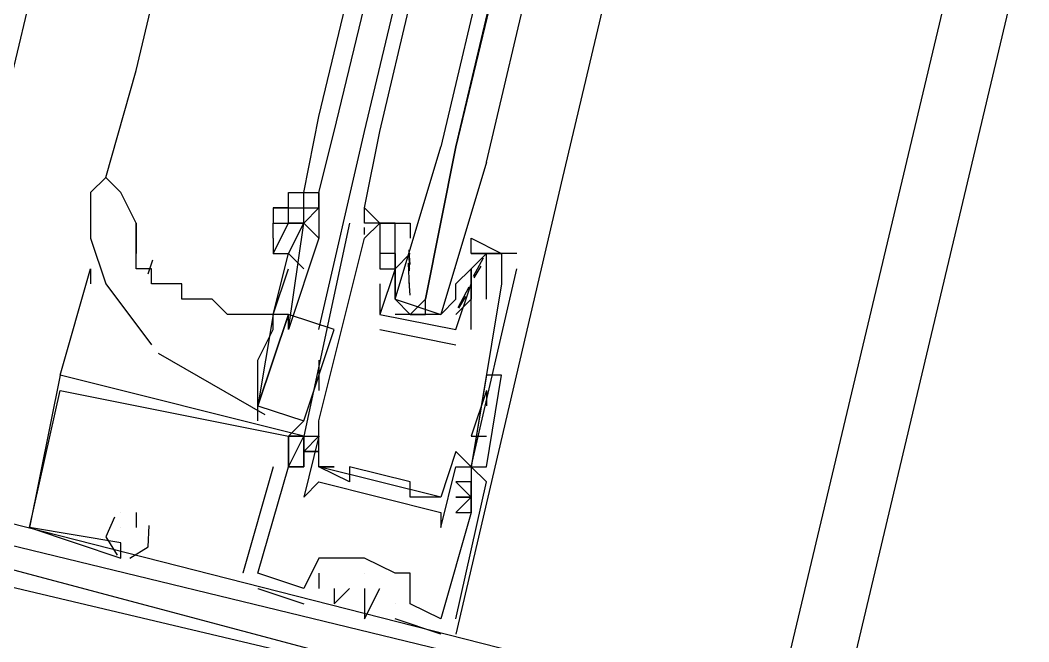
# Model space of a CAD drawing. Header units: feet. Extents: x -84 to 198, y -22 to 181.
# Drawn here: x 115.152 to 116.035, y 135.958 to 136.502 of the extents above; entities that cross this region are included whole.
import ezdxf

# ---------------------------------------------------------------- set-up
doc = ezdxf.new("R2010")
doc.units = ezdxf.units.FT
doc.layers.add('A-LINEA', color=7, linetype='CONTINUOUS')

msp = doc.modelspace()

# ---------------------------------------------------------------- linework, layer by layer
at = {"layer": 'A-LINEA'}
for p, q in [((117.8667, 144.3111), (114.9067, 131.8311)), ((116.7867, 143.3644), (115.0533, 136.0711)), ((117.5467, 143.1778), (115.8133, 135.8978)), ((115.2533, 136.4578), (116.0133, 139.6711)), ((115.4133, 136.4178), (116.1867, 139.6311)), ((115.4267, 136.4044), (116.2, 139.6311)), ((115.4533, 136.4044), (116.2133, 139.6178)), ((115.4667, 136.4044), (116.2267, 139.6178)), ((116.3867, 139.5778), (115.6267, 136.3644)), ((115.2267, 136.3644), (115.2533, 136.4578)), ((115.4, 136.3511), (115.4133, 136.4178)), ((115.4133, 136.3511), (115.4267, 136.4044)), ((115.4133, 136.2311), (115.4533, 136.4044)), ((115.6267, 136.3644), (115.5333, 135.9644)), ((115.4, 136.3378), (115.4, 136.3511)), ((115.2533, 136.2978), (115.2533, 136.3244)), ((115.2533, 136.3244), (115.2533, 136.2978)), ((115.3733, 136.3244), (115.3733, 136.3244)), ((115.44, 136.3244), (115.44, 136.3244)), ((115.4532, 136.3143), (115.4532, 136.3205)), ((115.4532, 136.3143), (115.4532, 136.3205)), ((115.4532, 136.3143), (115.4532, 136.3205)), ((115.4533, 136.3244), (115.4533, 136.3244)), ((115.4667, 136.3244), (115.4667, 136.3244)), ((115.48, 136.3244), (115.48, 136.3244)), ((115.4533, 136.3111), (115.4533, 136.3111)), ((115.4667, 136.3111), (115.4667, 136.3111)), ((115.48, 136.3111), (115.48, 136.3111)), ((115.4932, 136.288), (115.4922, 136.2998)), ((115.4926, 136.2826), (115.4923, 136.3009)), ((115.2677, 136.2918), (115.2636, 136.2795)), ((115.3733, 136.2444), (115.3867, 136.2978)), ((115.4667, 136.2978), (115.4667, 136.2978)), ((115.48, 136.2978), (115.48, 136.2978)), ((115.48, 136.2978), (115.48, 136.2978)), ((115.4933, 136.2978), (115.48, 136.2844)), ((115.4933, 136.2978), (115.4933, 136.2978)), ((115.5867, 136.2978), (115.5467, 136.2978)), ((115.5467, 136.2978), (115.5467, 136.2978)), ((115.557, 136.2937), (115.5485, 136.2775)), ((115.56, 136.2978), (115.56, 136.2978)), ((115.5733, 136.2978), (115.5733, 136.2978)), ((115.5867, 136.2978), (115.5867, 136.2978)), ((115.1867, 136.1911), (115.2133, 136.2844)), ((115.2133, 136.2844), (115.2133, 136.2711)), ((115.4667, 136.2844), (115.4667, 136.2844)), ((115.4667, 136.2844), (115.4667, 136.2844)), ((115.48, 136.2844), (115.48, 136.2844)), ((115.48, 136.2844), (115.48, 136.2844)), ((115.4925, 136.2688), (115.4919, 136.2892)), ((115.4933, 136.2844), (115.4933, 136.2844)), ((115.5333, 136.2711), (115.5467, 136.2844)), ((115.5333, 136.2844), (115.5333, 136.2844)), ((115.5467, 136.2844), (115.5467, 136.2844)), ((115.5552, 136.2867), (115.5489, 136.2765)), ((115.5733, 136.2844), (115.5733, 136.2844)), ((115.5867, 136.2844), (115.5867, 136.2844)), ((115.4932, 136.2613), (115.4922, 136.2732)), ((115.4667, 136.2711), (115.4667, 136.2711)), ((115.48, 136.2711), (115.48, 136.2711)), ((115.5447, 136.2683), (115.535, 136.2503)), ((115.5467, 136.2711), (115.5467, 136.2711)), ((115.5467, 136.2711), (115.5467, 136.2711)), ((115.5733, 136.2711), (115.5733, 136.2711)), ((115.5333, 136.2578), (115.5333, 136.2578)), ((115.5418, 136.26), (115.5356, 136.2499)), ((115.5467, 136.2578), (115.5467, 136.2578)), ((115.5467, 136.2578), (115.5467, 136.2578)), ((115.56, 136.2578), (115.56, 136.2578)), ((115.3733, 136.2444), (115.3733, 136.2444)), ((115.3733, 136.2444), (115.3733, 136.2444)), ((115.3867, 136.2311), (115.3867, 136.2444)), ((115.4667, 136.2444), (115.4667, 136.2444)), ((115.4667, 136.2444), (115.4667, 136.2444)), ((115.52, 136.2444), (115.48, 136.2444)), ((115.4933, 136.2444), (115.5067, 136.2444)), ((115.4, 136.1511), (115.4267, 136.2311)), ((115.4667, 136.2311), (115.5333, 136.2178)), ((115.4667, 136.2311), (115.4667, 136.2311)), ((115.5333, 136.2311), (115.5333, 136.2311)), ((115.5333, 136.2311), (115.5333, 136.2311)), ((115.5467, 136.2311), (115.5467, 136.2311)), ((115.2726, 136.2105), (115.3661, 136.1567)), ((115.5333, 136.2178), (115.5333, 136.2178)), ((115.4133, 136.2044), (115.4133, 136.1778)), ((115.1867, 136.1911), (115.1867, 136.1911)), ((115.1867, 136.1911), (115.1867, 136.1911)), ((115.1867, 136.1911), (115.1867, 136.1911)), ((115.1867, 136.1911), (115.1867, 136.1911)), ((115.1867, 136.1911), (115.1867, 136.1911)), ((115.1867, 136.1911), (115.1867, 136.1911)), ((115.1867, 136.1911), (115.1867, 136.1911)), ((115.1867, 136.1911), (115.1867, 136.1911)), ((115.1867, 136.1911), (115.1867, 136.1911)), ((115.56, 136.1911), (115.5467, 136.1111)), ((115.56, 136.1911), (115.5467, 136.1111)), ((115.5733, 136.1911), (115.5733, 136.1911)), ((115.1867, 136.1778), (115.1867, 136.1778)), ((115.1867, 136.1778), (115.1867, 136.1778)), ((115.1867, 136.1778), (115.1867, 136.1778)), ((115.1867, 136.1778), (115.1867, 136.1778)), ((115.1867, 136.1778), (115.1867, 136.1778)), ((115.1867, 136.1778), (115.1867, 136.1778)), ((115.56, 136.1778), (115.5467, 136.1378)), ((115.56, 136.1778), (115.56, 136.1644)), ((115.36, 136.1511), (115.36, 136.1644)), ((115.3867, 136.1378), (115.4, 136.1511)), ((115.4133, 136.1511), (115.4133, 136.1511)), ((115.4133, 136.1511), (115.4133, 136.1511)), ((115.3867, 136.1378), (115.3867, 136.1378)), ((115.3867, 136.1378), (115.3867, 136.1378)), ((115.3867, 136.1378), (115.3867, 136.1378)), ((115.3867, 136.1378), (115.3867, 136.1378)), ((115.3867, 136.1378), (115.3867, 136.1378)), ((115.3867, 136.1378), (115.3867, 136.1378)), ((115.4, 136.1378), (115.4, 136.1378)), ((115.4, 136.1378), (115.4, 136.1378)), ((115.4, 136.1378), (115.4, 136.1378)), ((115.4, 136.1378), (115.4, 136.1378)), ((115.4, 136.1378), (115.4, 136.1378)), ((115.4, 136.1378), (115.4, 136.1378)), ((115.4, 136.1378), (115.4, 136.1378)), ((115.4133, 136.1378), (115.4133, 136.1378)), ((115.5467, 136.1378), (115.56, 136.1378)), ((115.4, 136.1244), (115.4, 136.1244)), ((115.4, 136.1244), (115.4, 136.1244)), ((115.4, 136.1244), (115.4, 136.1244)), ((115.4, 136.1244), (115.4, 136.1244)), ((115.4, 136.1244), (115.4, 136.1244)), ((115.4, 136.1244), (115.4, 136.1244)), ((115.5333, 136.1244), (115.5333, 136.1244)), ((115.3733, 136.1111), (115.3467, 136.0178)), ((115.3733, 136.1111), (115.3467, 136.0178)), ((115.3733, 136.1111), (115.3467, 136.0178)), ((115.3733, 136.1111), (115.3733, 136.1111)), ((115.3733, 136.1111), (115.3733, 136.1111)), ((115.3733, 136.1111), (115.3733, 136.1111)), ((115.3867, 136.1111), (115.4, 136.1111)), ((115.4, 136.1111), (115.3867, 136.1111)), ((115.3867, 136.1111), (115.3867, 136.1111)), ((115.3867, 136.1111), (115.3867, 136.1111)), ((115.3867, 136.1111), (115.3867, 136.1111)), ((115.3867, 136.1111), (115.4, 136.1111)), ((115.4, 136.1111), (115.3867, 136.1111)), ((115.3867, 136.1111), (115.3867, 136.1111)), ((115.3867, 136.1111), (115.3867, 136.1111)), ((115.3867, 136.1111), (115.3867, 136.1111)), ((115.3867, 136.1111), (115.4, 136.1111)), ((115.4, 136.1111), (115.3867, 136.1111)), ((115.3867, 136.1111), (115.3867, 136.1111)), ((115.3867, 136.1111), (115.3867, 136.1111)), ((115.3867, 136.1111), (115.3867, 136.1111)), ((115.4, 136.1111), (115.4, 136.1111)), ((115.4, 136.1111), (115.4, 136.1111)), ((115.4, 136.1111), (115.4, 136.1111)), ((115.4, 136.1111), (115.4, 136.1111)), ((115.4, 136.1111), (115.4, 136.1111)), ((115.4, 136.1111), (115.4, 136.1111)), ((115.4133, 136.1111), (115.4133, 136.1111)), ((115.4133, 136.1111), (115.4133, 136.1111)), ((115.52, 136.0844), (115.4133, 136.1111)), ((115.52, 136.0844), (115.4133, 136.1111)), ((115.52, 136.0844), (115.4133, 136.1111)), ((115.4267, 136.1111), (115.4267, 136.1111)), ((115.44, 136.1111), (115.44, 136.1111)), ((115.5333, 136.1111), (115.5333, 136.1111)), ((115.5467, 136.1111), (115.5467, 136.1111)), ((115.5467, 136.1111), (115.5467, 136.1111)), ((115.5467, 136.1111), (115.5467, 136.1111)), ((115.5467, 136.1111), (115.5467, 136.1111)), ((115.5467, 136.1111), (115.5467, 136.1111)), ((115.56, 136.1111), (115.56, 136.1111)), ((115.4133, 136.0978), (115.4133, 136.0978)), ((115.44, 136.0978), (115.44, 136.0978)), ((115.4933, 136.0978), (115.4933, 136.0978)), ((115.5467, 136.0978), (115.5333, 136.0978)), ((115.5467, 136.0978), (115.5333, 136.0978)), ((115.5467, 136.0978), (115.5467, 136.0978)), ((115.5467, 136.0978), (115.5467, 136.0978)), ((115.5467, 136.0978), (115.5467, 136.0978)), ((115.56, 136.0978), (115.56, 136.0978)), ((115.56, 136.0978), (115.56, 136.0978)), ((115.56, 136.0978), (115.56, 136.0978)), ((115.4, 136.0844), (115.4, 136.0844)), ((115.4933, 136.0844), (115.4933, 136.0844)), ((115.52, 136.0844), (115.52, 136.0844)), ((115.5467, 136.0844), (115.5333, 136.0844)), ((115.5467, 136.0844), (115.5333, 136.0844)), ((115.5467, 136.0844), (115.5467, 136.0844)), ((115.5467, 136.0844), (115.5467, 136.0844)), ((115.5467, 136.0844), (115.5467, 136.0844)), ((115.5467, 136.0844), (115.5467, 136.0844)), ((115.24, 136.0711), (115.24, 136.0711)), ((115.24, 136.0711), (115.24, 136.0711)), ((115.24, 136.0711), (115.24, 136.0711)), ((115.24, 136.0711), (115.24, 136.0711)), ((115.24, 136.0711), (115.24, 136.0711)), ((115.24, 136.0711), (115.24, 136.0711)), ((115.2533, 136.0711), (115.2533, 136.0578)), ((115.2533, 136.0711), (115.2533, 136.0711)), ((115.2533, 136.0711), (115.2533, 136.0578)), ((115.2533, 136.0711), (115.2533, 136.0711)), ((115.2533, 136.0711), (115.2533, 136.0578)), ((115.2533, 136.0711), (115.2533, 136.0711)), ((115.52, 136.0711), (115.52, 136.0711)), ((115.5333, 136.0711), (115.5333, 136.0711)), ((115.5333, 136.0711), (115.5333, 136.0711)), ((115.5333, 136.0711), (115.5333, 136.0711)), ((115.5467, 136.0711), (115.5467, 136.0711)), ((115.5467, 136.0711), (115.5467, 136.0711)), ((115.5467, 136.0711), (115.5467, 136.0711)), ((115.5467, 136.0711), (115.5467, 136.0711)), ((115.5467, 136.0711), (115.5467, 136.0711)), ((115.5467, 136.0711), (115.5467, 136.0711)), ((115.16, 136.0578), (115.16, 136.0578)), ((115.16, 136.0578), (115.16, 136.0578)), ((115.16, 136.0578), (115.16, 136.0578)), ((115.16, 136.0578), (115.16, 136.0578)), ((115.16, 136.0578), (115.16, 136.0578)), ((115.16, 136.0578), (115.16, 136.0578)), ((115.24, 136.0578), (115.24, 136.0578)), ((115.24, 136.0578), (115.24, 136.0578)), ((115.24, 136.0578), (115.24, 136.0578)), ((115.2533, 136.0578), (115.2533, 136.0578)), ((115.2533, 136.0578), (115.2533, 136.0578)), ((115.2533, 136.0578), (115.2533, 136.0578)), ((115.52, 136.0578), (115.52, 136.0578)), ((115.24, 136.0444), (115.24, 136.0444)), ((115.24, 136.0444), (115.24, 136.0444)), ((115.24, 136.0444), (115.24, 136.0444)), ((115.24, 136.0444), (115.24, 136.0444)), ((115.24, 136.0444), (115.24, 136.0444)), ((115.24, 136.0444), (115.24, 136.0444)), ((115.24, 136.0311), (115.24, 136.0311)), ((115.24, 136.0311), (115.24, 136.0311)), ((115.24, 136.0311), (115.24, 136.0311)), ((115.4133, 136.0311), (115.4133, 136.0311)), ((115.4133, 136.0311), (115.4133, 136.0311)), ((115.4133, 136.0311), (115.4133, 136.0311)), ((115.4267, 136.0311), (115.4267, 136.0311)), ((115.4267, 136.0311), (115.4267, 136.0311)), ((115.4267, 136.0311), (115.4267, 136.0311)), ((115.4267, 136.0311), (115.4267, 136.0311)), ((115.4533, 136.0311), (115.4533, 136.0311)), ((115.4533, 136.0311), (115.4533, 136.0311)), ((115.4533, 136.0311), (115.4533, 136.0311)), ((115.4533, 136.0311), (115.4533, 136.0311)), ((115.4533, 136.0311), (115.4533, 136.0311)), ((115.3467, 136.0178), (115.3467, 136.0178)), ((115.3467, 136.0178), (115.3467, 136.0178)), ((115.3467, 136.0178), (115.3467, 136.0178)), ((115.36, 136.0178), (115.36, 136.0178)), ((115.36, 136.0178), (115.36, 136.0178)), ((115.36, 136.0178), (115.36, 136.0178)), ((115.36, 136.0178), (115.36, 136.0178)), ((115.36, 136.0178), (115.36, 136.0178)), ((115.36, 136.0178), (115.36, 136.0178)), ((115.4133, 136.0178), (115.4133, 136.0178)), ((115.4133, 136.0178), (115.4133, 136.0178)), ((115.4133, 136.0178), (115.4133, 136.0178)), ((115.4533, 136.0178), (115.4533, 136.0178)), ((115.4533, 136.0178), (115.4533, 136.0178)), ((115.4533, 136.0178), (115.4533, 136.0178)), ((115.48, 136.0178), (115.48, 136.0178)), ((115.48, 136.0178), (115.48, 136.0178)), ((115.48, 136.0178), (115.48, 136.0178)), ((115.4933, 136.0178), (115.4933, 136.0178)), ((115.4933, 136.0178), (115.4933, 136.0178)), ((115.4933, 136.0178), (115.4933, 136.0178)), ((115.36, 136.0044), (115.4, 135.9911)), ((115.36, 136.0044), (115.36, 136.0044)), ((115.36, 136.0044), (115.4, 135.9911)), ((115.36, 136.0044), (115.36, 136.0044)), ((115.36, 136.0044), (115.4, 135.9911)), ((115.36, 136.0044), (115.36, 136.0044)), ((115.4, 136.0044), (115.4, 136.0044)), ((115.4, 136.0044), (115.4, 136.0044)), ((115.4, 136.0044), (115.4, 136.0044)), ((115.4, 136.0044), (115.4, 136.0044)), ((115.4, 136.0044), (115.4, 136.0044)), ((115.4, 136.0044), (115.4, 136.0044)), ((115.4133, 136.0044), (115.4133, 136.0044)), ((115.4133, 136.0044), (115.4133, 136.0044)), ((115.4133, 136.0044), (115.4133, 136.0044)), ((115.4267, 136.0044), (115.4267, 136.0044)), ((115.4267, 136.0044), (115.4267, 136.0044)), ((115.4267, 136.0044), (115.4267, 136.0044)), ((115.44, 136.0044), (115.44, 136.0044)), ((115.44, 136.0044), (115.44, 136.0044)), ((115.44, 136.0044), (115.44, 136.0044)), ((115.4533, 136.0044), (115.4533, 136.0044)), ((115.4533, 136.0044), (115.4533, 136.0044)), ((115.4533, 136.0044), (115.4533, 136.0044)), ((115.4667, 136.0044), (115.4667, 136.0044)), ((115.4667, 136.0044), (115.4667, 136.0044)), ((115.4667, 136.0044), (115.4667, 136.0044)), ((115.4, 135.9911), (115.4, 135.9911)), ((115.4, 135.9911), (115.4, 135.9911)), ((115.4, 135.9911), (115.4, 135.9911)), ((115.4267, 135.9911), (115.4267, 135.9911)), ((115.4267, 135.9911), (115.4267, 135.9911)), ((115.4267, 135.9911), (115.4267, 135.9911)), ((115.4533, 135.9911), (115.4533, 135.9911)), ((115.4533, 135.9911), (115.4533, 135.9911)), ((115.4533, 135.9911), (115.4533, 135.9911)), ((115.48, 135.9911), (115.48, 135.9911)), ((115.48, 135.9911), (115.48, 135.9911)), ((115.48, 135.9911), (115.48, 135.9911)), ((115.48, 135.9911), (115.48, 135.9911)), ((115.48, 135.9911), (115.48, 135.9911)), ((115.48, 135.9911), (115.48, 135.9911)), ((115.4933, 135.9911), (115.4933, 135.9911)), ((115.4933, 135.9911), (115.4933, 135.9911)), ((115.4933, 135.9911), (115.4933, 135.9911)), ((115.4533, 135.9778), (115.4533, 135.9778)), ((115.4533, 135.9778), (115.4533, 135.9778)), ((115.4533, 135.9778), (115.4533, 135.9778)), ((115.48, 135.9778), (115.48, 135.9778)), ((115.48, 135.9778), (115.48, 135.9778)), ((115.48, 135.9778), (115.48, 135.9778)), ((115.52, 135.9778), (115.52, 135.9778)), ((115.52, 135.9778), (115.52, 135.9778)), ((115.52, 135.9778), (115.52, 135.9778)), ((115.52, 135.9778), (115.52, 135.9778)), ((115.52, 135.9778), (115.52, 135.9778)), ((115.52, 135.9778), (115.52, 135.9778)), ((115.5333, 135.9778), (115.5333, 135.9778)), ((115.5333, 135.9778), (115.5333, 135.9778)), ((115.5333, 135.9778), (115.5333, 135.9778)), ((115.52, 135.9644), (115.52, 135.9644)), ((115.52, 135.9644), (115.52, 135.9644)), ((115.52, 135.9644), (115.52, 135.9644))]:
    msp.add_line(p, q, dxfattribs=at)
for points in [[(103.1067, 159.3911), (103.0667, 159.2178), (102.5733, 157.1111), (102.8667, 156.9378), (100.9867, 148.9911), (103.5867, 148.3778), (103.4267, 147.7244), (111.4267, 145.8444), (113.8133, 145.2711), (117.8667, 144.3111), (114.9067, 131.8311), (119.4533, 130.7511), (119.2933, 130.0978), (122, 129.4578), (128.0267, 128.0444), (124.1867, 111.8044), (124.44, 111.7378), (125.7867, 111.4178), (129.48, 110.5511), (135.96, 109.0178), (135.88, 108.6844), (141.96, 107.2578)], [(103.1067, 159.3911), (103.0667, 159.2178), (102.5733, 157.1111), (102.8667, 156.9378), (100.9867, 148.9911), (103.5867, 148.3778), (103.4267, 147.7244), (111.4267, 145.8444), (113.8133, 145.2711), (117.8667, 144.3111), (114.9067, 131.8311), (119.4533, 130.7511), (119.2933, 130.0978), (122, 129.4578), (128.0267, 128.0444), (124.1867, 111.8044), (124.44, 111.7378), (125.7867, 111.4178), (129.48, 110.5511), (135.96, 109.0178), (135.88, 108.6844), (141.96, 107.2578)], [(115.56, 136.3778), (116.3333, 139.6578), (116.32, 139.6578), (115.5333, 136.3911), (116.3067, 139.6578), (116.2933, 139.6711), (116.2933, 139.6578), (115.52, 136.3911)], [(115.4667, 136.3244), (115.4667, 136.3244), (115.4533, 136.3378), (115.4667, 136.4044)], [(115.56, 136.3778), (115.52, 136.2444), (115.5067, 136.2444), (115.5067, 136.2578), (115.5333, 136.3911), (115.5067, 136.2578), (115.4933, 136.2444), (115.48, 136.2578), (115.52, 136.3911)], [(115.2533, 136.3244), (115.24, 136.3511), (115.2267, 136.3644), (115.2133, 136.3511)], [(115.2133, 136.3511), (115.2133, 136.3378), (115.2133, 136.3111), (115.2267, 136.2711), (115.2667, 136.2178)], [(115.3733, 136.3378), (115.3867, 136.3378), (115.3867, 136.3511)], [(115.3867, 136.3378), (115.3867, 136.3511), (115.4, 136.3511), (115.4133, 136.3511), (115.4133, 136.3511)], [(115.4133, 136.3511), (115.4133, 136.3378), (115.4133, 136.3511)], [(115.3867, 136.3378), (115.3733, 136.3378), (115.3733, 136.3244), (115.3867, 136.3244), (115.3867, 136.3244)], [(115.4, 136.3244), (115.3867, 136.3244), (115.3867, 136.3378), (115.4, 136.3378)], [(115.4, 136.3378), (115.4133, 136.3378), (115.4, 136.3244), (115.4, 136.3378)], [(115.4133, 136.3378), (115.4133, 136.3378), (115.4133, 136.3111)], [(115.4667, 136.3244), (115.4533, 136.3244), (115.4533, 136.3378)], [(115.4667, 136.3244), (115.4667, 136.3244), (115.4533, 136.3378)], [(115.4667, 136.3244), (115.4533, 136.3244), (115.4533, 136.3378)], [(115.4667, 136.3244), (115.4667, 136.3244), (115.4533, 136.3378)], [(115.4667, 136.3244), (115.4533, 136.3244), (115.4533, 136.3378)], [(115.3733, 136.2978), (115.3867, 136.3244), (115.4, 136.3244)], [(115.3733, 136.3111), (115.3733, 136.3244), (115.3867, 136.3244)], [(115.3867, 136.2311), (115.4, 136.3244), (115.4133, 136.3111), (115.3867, 136.2311)], [(115.3867, 136.2978), (115.4, 136.3244), (115.4, 136.3244), (115.4, 136.3244)], [(115.44, 136.3244), (115.4, 136.1378), (115.4133, 136.1378), (115.4, 136.0844), (115.4133, 136.0978), (115.52, 136.0711), (115.52, 136.0578), (115.5333, 136.1111), (115.5467, 136.1111), (115.5867, 136.2844)], [(115.4133, 136.1511), (115.4533, 136.3111), (115.4667, 136.3244), (115.4667, 136.3111), (115.4667, 136.2844), (115.4667, 136.2844)], [(115.48, 136.3111), (115.48, 136.3244), (115.4533, 136.3244)], [(115.48, 136.2578), (115.48, 136.2711), (115.48, 136.2844), (115.48, 136.3111), (115.48, 136.3244), (115.4667, 136.3244), (115.4933, 136.3244), (115.4933, 136.3111)], [(115.3733, 136.3111), (115.3733, 136.2978), (115.3867, 136.2978), (115.4, 136.2844)], [(115.5467, 136.2978), (115.5467, 136.3111), (115.5733, 136.2978), (115.5467, 136.2978), (115.56, 136.2978), (115.5467, 136.2844), (115.5467, 136.2711), (115.5467, 136.2578), (115.5333, 136.2444)], [(115.3733, 136.2444), (115.36, 136.2444), (115.3333, 136.2444), (115.32, 136.2578), (115.3067, 136.2578), (115.2933, 136.2578), (115.2933, 136.2711), (115.28, 136.2711), (115.2667, 136.2711), (115.2667, 136.2844), (115.2533, 136.2844), (115.2533, 136.2978)], [(115.56, 136.2578), (115.56, 136.2978), (115.5733, 136.2978), (115.5733, 136.2844), (115.5733, 136.2711), (115.5467, 136.1111), (115.5333, 136.1244), (115.52, 136.0844), (115.4933, 136.0844), (115.4933, 136.0978), (115.44, 136.1111), (115.44, 136.0978), (115.4133, 136.1111), (115.4267, 136.1111), (115.4133, 136.1111), (115.4133, 136.1511)], [(115.48, 136.2978), (115.48, 136.2844), (115.48, 136.2978), (115.4667, 136.2978), (115.4667, 136.2844), (115.48, 136.2844), (115.4667, 136.2444), (115.5333, 136.2311), (115.5467, 136.2711), (115.5467, 136.2578), (115.5467, 136.2711), (115.5467, 136.2844), (115.5467, 136.2844)], [(115.36, 136.1644), (115.36, 136.1778), (115.36, 136.2044), (115.3733, 136.2311), (115.3733, 136.2444), (115.3733, 136.2444), (115.3867, 136.2844)], [(115.48, 136.2844), (115.48, 136.2711), (115.48, 136.2578), (115.52, 136.2444), (115.5333, 136.2578), (115.5333, 136.2711)], [(115.4667, 136.2711), (115.4667, 136.2444), (115.4667, 136.2444)], [(115.5467, 136.2311), (115.5467, 136.2578), (115.5467, 136.2578)], [(115.4267, 136.2311), (115.3867, 136.2444), (115.36, 136.1644), (115.4, 136.1511)], [(115.3733, 136.2444), (115.3733, 136.2444), (115.36, 136.1644), (115.36, 136.1644), (115.3867, 136.2444), (115.3733, 136.2444), (115.3733, 136.2444)], [(115.1867, 136.1911), (115.16, 136.0578), (115.24, 136.0311), (115.24, 136.0444)], [(115.1867, 136.1911), (115.16, 136.0578), (115.24, 136.0311), (115.24, 136.0444)], [(115.1867, 136.1911), (115.16, 136.0578), (115.24, 136.0311), (115.24, 136.0444)], [(115.5333, 135.9778), (115.56, 136.0978), (115.5467, 136.1111), (115.5467, 136.0978), (115.5467, 136.0711), (115.5467, 136.0844), (115.5333, 136.0711), (115.5467, 136.0711), (115.52, 135.9778), (115.4933, 135.9911), (115.4933, 136.0178), (115.48, 136.0178), (115.4533, 136.0311), (115.4267, 136.0311), (115.4133, 136.0311), (115.4, 136.0044), (115.36, 136.0178), (115.3867, 136.1111), (115.4, 136.1111), (115.3867, 136.1111), (115.3867, 136.1378), (115.4, 136.1378), (115.4, 136.1244), (115.4, 136.1378), (115.1867, 136.1911)], [(115.5333, 135.9778), (115.56, 136.0978), (115.5467, 136.1111), (115.5467, 136.0978), (115.5467, 136.0711), (115.5467, 136.0844), (115.5333, 136.0711), (115.5467, 136.0711), (115.52, 135.9778), (115.4933, 135.9911), (115.4933, 136.0178), (115.48, 136.0178), (115.4533, 136.0311), (115.4267, 136.0311), (115.4133, 136.0311), (115.4, 136.0044), (115.36, 136.0178), (115.3867, 136.1111), (115.4, 136.1111), (115.3867, 136.1111), (115.3867, 136.1378), (115.4, 136.1378), (115.4, 136.1244), (115.4, 136.1378), (115.1867, 136.1911)], [(115.5333, 135.9778), (115.56, 136.0978), (115.5467, 136.1111), (115.5467, 136.0978), (115.5467, 136.0711), (115.5467, 136.0844), (115.5333, 136.0711), (115.5467, 136.0711), (115.52, 135.9778), (115.4933, 135.9911), (115.4933, 136.0178), (115.48, 136.0178), (115.4533, 136.0311), (115.4267, 136.0311), (115.4133, 136.0311), (115.4, 136.0044), (115.36, 136.0178), (115.3867, 136.1111), (115.4, 136.1111), (115.3867, 136.1111), (115.3867, 136.1378), (115.4, 136.1378), (115.4, 136.1244), (115.4, 136.1378), (115.1867, 136.1911)], [(115.5467, 136.1111), (115.56, 136.1111), (115.5733, 136.1911), (115.56, 136.1911)], [(115.24, 136.0444), (115.16, 136.0578), (115.1867, 136.1778), (115.3867, 136.1378), (115.3867, 136.1111), (115.3867, 136.1111)], [(115.24, 136.0444), (115.16, 136.0578), (115.1867, 136.1778), (115.3867, 136.1378), (115.3867, 136.1111), (115.3867, 136.1111)], [(115.24, 136.0444), (115.16, 136.0578), (115.1867, 136.1778), (115.3867, 136.1378), (115.3867, 136.1111), (115.3867, 136.1111)], [(115.4, 136.1378), (115.3867, 136.1378), (115.3867, 136.1111), (115.3867, 136.1111), (115.4, 136.1378)], [(115.4, 136.1378), (115.3867, 136.1378), (115.3867, 136.1111), (115.3867, 136.1111), (115.4, 136.1378)], [(115.4, 136.1378), (115.3867, 136.1378), (115.3867, 136.1111), (115.3867, 136.1111), (115.4, 136.1378)], [(115.4, 136.1244), (115.4133, 136.1244), (115.4, 136.1244), (115.4, 136.1111), (115.4, 136.1244), (115.4133, 136.1378)], [(115.4, 136.1244), (115.4133, 136.1244), (115.4, 136.1244), (115.4, 136.1111), (115.4, 136.1244), (115.4133, 136.1378)], [(115.4, 136.1244), (115.4133, 136.1244), (115.4, 136.1244), (115.4, 136.1111), (115.4, 136.1244), (115.4133, 136.1378)], [(115.4, 136.1244), (115.4, 136.1244), (115.4, 136.1244), (115.4133, 136.1244)], [(115.4, 136.1244), (115.4, 136.1244), (115.4, 136.1244), (115.4133, 136.1244)], [(115.4, 136.1244), (115.4, 136.1244), (115.4, 136.1244), (115.4133, 136.1244)], [(115.5333, 136.0978), (115.5467, 136.0844), (115.5333, 136.0978)], [(115.5467, 136.0978), (115.5467, 136.0978), (115.5467, 136.0978), (115.5467, 136.0711), (115.5467, 136.0711), (115.5467, 136.0978)], [(115.72, 135.9111), (115.7333, 135.9111), (115.0533, 136.0844)], [(115.72, 135.9111), (115.7333, 135.9111), (115.0533, 136.0844)], [(115.72, 135.9111), (115.7333, 135.9111), (115.0533, 136.0844)], [(115.5333, 136.0844), (115.5467, 136.0844), (115.5333, 136.0844)], [(115.5333, 136.0844), (115.5467, 136.0844), (115.5333, 136.0844)], [(115.2343, 136.0668), (115.2267, 136.0496), (115.2368, 136.0337)], [(115.2343, 136.0668), (115.2267, 136.0496), (115.2368, 136.0337)], [(115.2343, 136.0668), (115.2267, 136.0496), (115.2368, 136.0337)], [(115.52, 135.9511), (115.5067, 135.9511), (115.5067, 135.9244), (115.1067, 136.0311), (115.1067, 136.0444), (115.08, 136.0444), (115.08, 136.0578), (115.0667, 136.0444)], [(115.0667, 136.0444), (115.08, 136.0578), (115.52, 135.9511), (115.52, 135.9378)], [(115.52, 135.9511), (115.5067, 135.9511), (115.5067, 135.9244), (115.1067, 136.0311), (115.1067, 136.0444), (115.08, 136.0444), (115.08, 136.0578), (115.0667, 136.0444)], [(115.0667, 136.0444), (115.08, 136.0578), (115.52, 135.9511), (115.52, 135.9378)], [(115.52, 135.9511), (115.5067, 135.9511), (115.5067, 135.9244), (115.1067, 136.0311), (115.1067, 136.0444), (115.08, 136.0444), (115.08, 136.0578), (115.0667, 136.0444)], [(115.0667, 136.0444), (115.08, 136.0578), (115.52, 135.9511), (115.52, 135.9378)], [(115.2477, 136.0311), (115.2638, 136.0408), (115.2648, 136.0596)], [(115.2477, 136.0311), (115.2638, 136.0408), (115.2648, 136.0596)], [(115.2477, 136.0311), (115.2638, 136.0408), (115.2648, 136.0596)], [(115.48, 136.0178), (115.4533, 136.0311), (115.4533, 136.0311), (115.4267, 136.0311)], [(115.08, 135.9378), (115.0933, 136.0178), (115.6, 135.8978), (115.5733, 135.8178), (115.5733, 135.8178)], [(115.08, 135.9378), (115.0933, 136.0178), (115.6, 135.8978), (115.5733, 135.8178), (115.5733, 135.8178)], [(115.08, 135.9378), (115.0933, 136.0178), (115.6, 135.8978), (115.5733, 135.8178), (115.5733, 135.8178)], [(115.4133, 136.0178), (115.4133, 136.0178), (115.4133, 136.0044)], [(115.4133, 136.0178), (115.4133, 136.0178), (115.4133, 136.0044)], [(115.4133, 136.0178), (115.4133, 136.0178), (115.4133, 136.0044)], [(115.4267, 136.0044), (115.4267, 135.9911), (115.44, 136.0044)], [(115.4267, 136.0044), (115.4267, 135.9911), (115.44, 136.0044)], [(115.4267, 136.0044), (115.4267, 135.9911), (115.44, 136.0044)], [(115.4533, 136.0044), (115.4533, 135.9911), (115.4533, 135.9778), (115.4667, 136.0044), (115.4667, 136.0044)], [(115.4533, 136.0044), (115.4533, 135.9911), (115.4533, 135.9778), (115.4667, 136.0044), (115.4667, 136.0044)], [(115.4533, 136.0044), (115.4533, 135.9911), (115.4533, 135.9778), (115.4667, 136.0044), (115.4667, 136.0044)], [(115.52, 135.9644), (115.48, 135.9778), (115.48, 135.9778)], [(115.52, 135.9644), (115.48, 135.9778), (115.48, 135.9778)], [(115.52, 135.9644), (115.48, 135.9778), (115.48, 135.9778)]]:
    msp.add_lwpolyline(points, dxfattribs=at)

doc.saveas('drawing.dxf')
